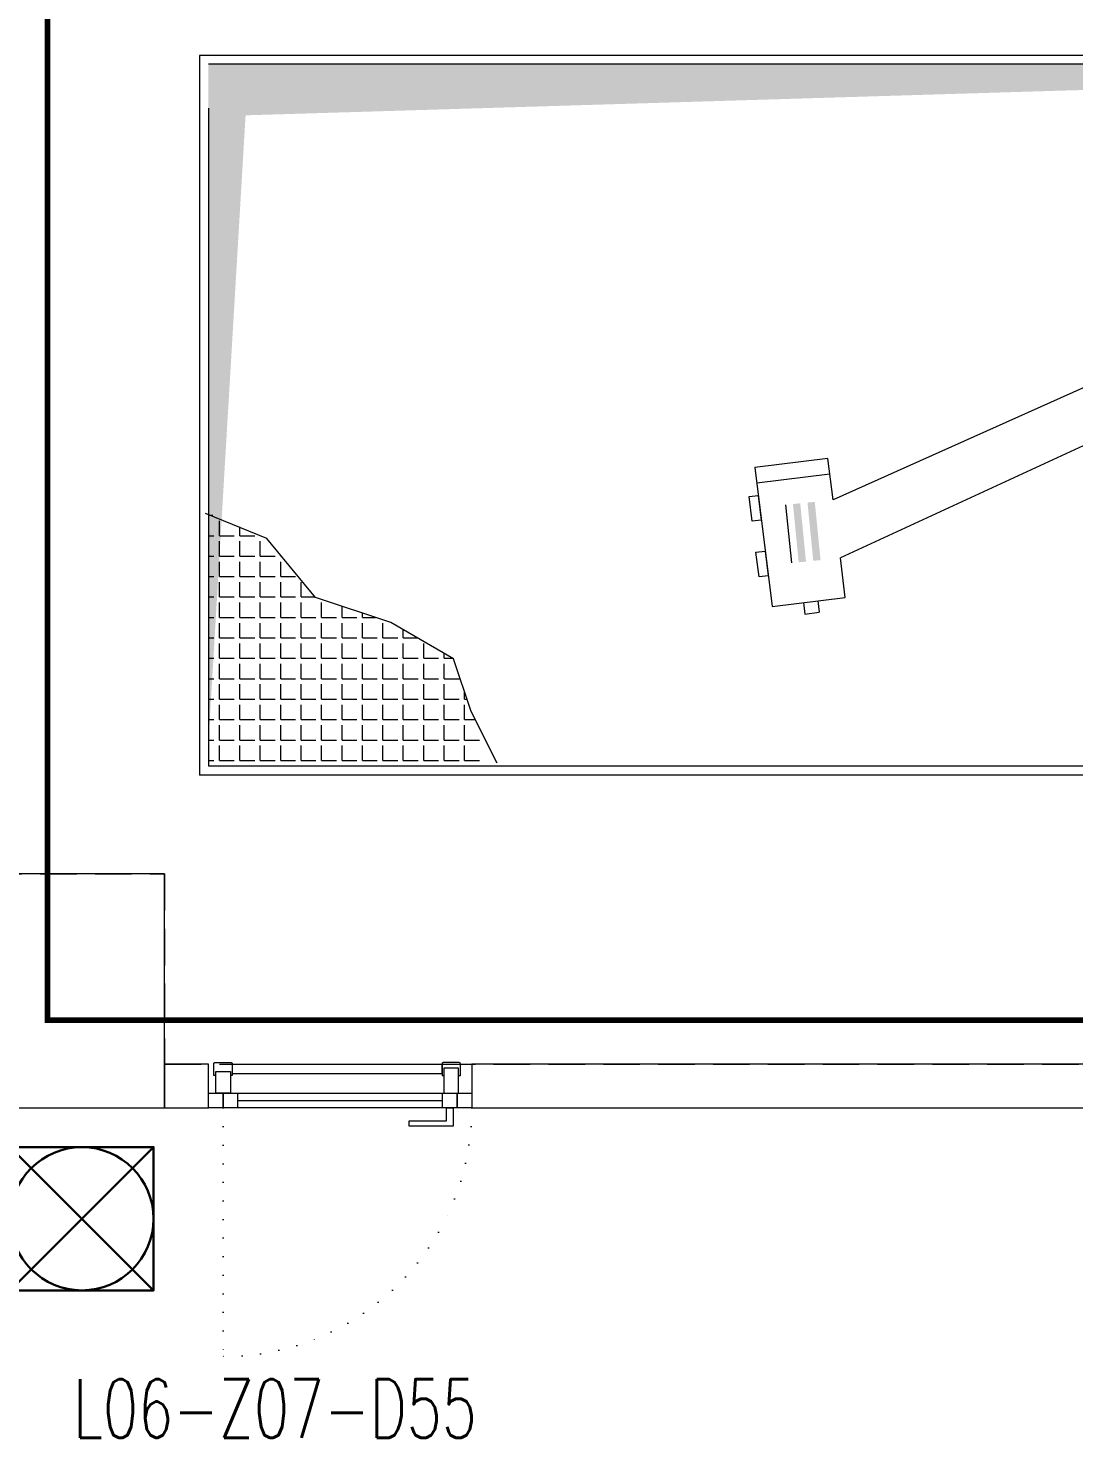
# Model space of a CAD drawing. Header units: metres. Extents: x -19121 to 152404, y -12107 to 29421.
# Drawn here: x 1593.4 to 1950.8, y 4687.2 to 5169.1 of the extents above; entities that cross this region are included whole.
import ezdxf

# ---------------------------------------------------------------- set-up
doc = ezdxf.new("R2010")
doc.units = ezdxf.units.M
doc.header["$LTSCALE"] = 50
doc.header["$MEASUREMENT"] = 0
for name, pattern in [('ACAD_ISO05W100', [33, 24, -3, 0, -3, 0, -3]), ('DOT2', [0.125, 0, -0.125]), ('HIDDEN', [0.375, 0.25, -0.125])]:
    doc.linetypes.add(name, pattern=pattern)
doc.layers.get('0').update_dxf_attribs({"color": 9, "lineweight": 9})
for name, color, linetype, lineweight in [('00', 9, 'Continuous', 9), ('01', 9, 'Continuous', 9), ('06B', 9, 'Continuous', 9), ('06D', 9, 'Continuous', 9), ('10', 9, 'Continuous', 9), ('15', 9, 'Continuous', 9), ('20', 9, 'DOT2', 9), ('bakırcı ekipman', 252, 'ACAD_ISO05W100', 9), ('E-DEDEKTÖR NUMARALARI', 20, 'Continuous', 30), ('E-DUVAR TİPİ FLAŞÖR', 7, 'Continuous', 30)]:
    doc.layers.add(name, color=color, linetype=linetype, lineweight=lineweight)
doc.styles.add('E-YAZI', font='txttw.shx', dxfattribs={"height": 200})

# ---------------------------------------------------------------- blocks, each defined once
blk = doc.blocks.new('100_DUVAR TİPİ FLAŞÖR 085')
at = {"layer": 'E-DUVAR TİPİ FLAŞÖR', "color": 4}
blk.add_line((-1.224, 2.448), (1.224, 0), dxfattribs=at)
blk.add_lwpolyline([(-1.224, 0), (-1.224, 2.448), (1.224, 2.448), (1.224, 0)], close=True, dxfattribs=at)
blk.add_lwpolyline([(1.224, 2.448), (-1.224, 0)], dxfattribs=at)
blk.add_circle((0, 1.224), 1.224, dxfattribs=at)
blk = doc.blocks.new('p-kolon_80x80')
blk.add_lwpolyline([(-40, -40), (40, -40), (40, 40), (-40, 40)], close=True)
blk = doc.blocks.new('2.bod.sitatik')
at = {"layer": '01'}
blk.add_blockref('p-kolon_80x80', (1600, -3790), dxfattribs=at)
blk = doc.blocks.new('p-işyeri')
at = {"color": 0, "const_width": 2}
blk.add_lwpolyline([(200, 0), (200, 700), (-200, 700), (-200, 0)], close=True, dxfattribs=at)
blk = doc.blocks.new('rf')
at = {"layer": 'bakırcı ekipman', "color": 0, "lineweight": 0}
for p, q in [((174820.42, -9265.6), (174802.78, -9274.52)), ((174802.78, -9274.52), (174784.78, -9280.52)), ((174805.53, -9276.74), (174805.53, -9273.06)), ((174812.52, -9276.74), (174812.52, -9271.66)), ((174819.5, -9276.74), (174819.5, -9271.66)), ((174784.78, -9280.52), (174772.35, -9301.95)), ((174791.56, -9283.72), (174791.56, -9278.64)), ((174798.55, -9276.74), (174796.14, -9276.74)), ((174798.55, -9276.74), (174798.55, -9275.93)), ((174798.55, -9283.72), (174798.55, -9278.64)), ((174805.53, -9276.74), (174800.45, -9276.74)), ((174805.53, -9283.72), (174805.53, -9278.64)), ((174812.52, -9276.74), (174807.44, -9276.74)), ((174812.52, -9283.72), (174812.52, -9278.64)), ((174819.5, -9276.74), (174814.42, -9276.74)), ((174819.5, -9283.72), (174819.5, -9278.64)), ((174784.58, -9283.72), (174782.92, -9283.72)), ((174784.58, -9283.72), (174784.58, -9280.87)), ((174791.56, -9283.72), (174786.48, -9283.72)), ((174798.55, -9283.72), (174793.47, -9283.72)), ((174805.53, -9283.72), (174800.45, -9283.72)), ((174812.52, -9283.72), (174807.44, -9283.72)), ((174819.5, -9283.72), (174814.42, -9283.72)), ((174784.58, -9290.71), (174784.58, -9285.63)), ((174791.56, -9290.71), (174791.56, -9285.63)), ((174798.55, -9290.71), (174798.55, -9285.63)), ((174805.53, -9290.71), (174805.53, -9285.63)), ((174812.52, -9290.71), (174812.52, -9285.63)), ((174819.5, -9290.71), (174819.5, -9285.63)), ((174777.59, -9297.69), (174777.59, -9292.91)), ((174784.58, -9290.71), (174779.5, -9290.71)), ((174784.58, -9297.69), (174784.58, -9292.61)), ((174791.56, -9290.71), (174786.48, -9290.71)), ((174791.56, -9297.69), (174791.56, -9292.61)), ((174798.55, -9290.71), (174793.47, -9290.71)), ((174798.55, -9297.69), (174798.55, -9292.61)), ((174805.53, -9290.71), (174800.45, -9290.71)), ((174805.53, -9297.69), (174805.53, -9292.61)), ((174812.52, -9290.71), (174807.44, -9290.71)), ((174812.52, -9297.69), (174812.52, -9292.61)), ((174819.5, -9290.71), (174814.42, -9290.71)), ((174819.5, -9297.69), (174819.5, -9292.61)), ((174777.59, -9297.69), (174774.82, -9297.69)), ((174777.59, -9304.68), (174777.59, -9299.6)), ((174784.58, -9297.69), (174779.5, -9297.69)), ((174784.58, -9304.68), (174784.58, -9299.6)), ((174791.56, -9297.69), (174786.48, -9297.69)), ((174791.56, -9304.68), (174791.56, -9299.6)), ((174798.55, -9297.69), (174793.47, -9297.69)), ((174798.55, -9304.68), (174798.55, -9299.6)), ((174805.53, -9297.69), (174800.45, -9297.69)), ((174805.53, -9304.68), (174805.53, -9299.6)), ((174812.52, -9297.69), (174807.44, -9297.69)), ((174812.52, -9304.68), (174812.52, -9299.6)), ((174819.5, -9297.69), (174814.42, -9297.69)), ((174819.5, -9304.68), (174819.5, -9299.6)), ((174772.35, -9301.95), (174763.77, -9327.67)), ((174770.61, -9311.66), (174770.61, -9307.16)), ((174777.59, -9304.68), (174772.51, -9304.68)), ((174777.59, -9311.66), (174777.59, -9306.58)), ((174784.58, -9304.68), (174779.5, -9304.68)), ((174784.58, -9311.66), (174784.58, -9306.58)), ((174791.56, -9304.68), (174786.48, -9304.68)), ((174791.56, -9311.66), (174791.56, -9306.58)), ((174798.55, -9304.68), (174793.47, -9304.68)), ((174798.55, -9311.66), (174798.55, -9306.58)), ((174805.53, -9304.68), (174800.45, -9304.68)), ((174805.53, -9311.66), (174805.53, -9306.58)), ((174812.52, -9304.68), (174807.44, -9304.68)), ((174812.52, -9311.66), (174812.52, -9306.58)), ((174819.5, -9304.68), (174814.42, -9304.68)), ((174819.5, -9311.66), (174819.5, -9306.58)), ((174770.61, -9311.66), (174769.11, -9311.66)), ((174770.61, -9318.65), (174770.61, -9313.57)), ((174777.59, -9311.66), (174772.51, -9311.66)), ((174777.59, -9318.65), (174777.59, -9313.57)), ((174784.58, -9311.66), (174779.5, -9311.66)), ((174784.58, -9318.65), (174784.58, -9313.57)), ((174791.56, -9311.66), (174786.48, -9311.66)), ((174791.56, -9318.65), (174791.56, -9313.57)), ((174798.55, -9311.66), (174793.47, -9311.66)), ((174798.55, -9318.65), (174798.55, -9313.57)), ((174805.53, -9311.66), (174800.45, -9311.66)), ((174805.53, -9318.65), (174805.53, -9313.57)), ((174812.52, -9311.66), (174807.44, -9311.66)), ((174812.52, -9318.65), (174812.52, -9313.57)), ((174819.5, -9311.66), (174814.42, -9311.66)), ((174819.5, -9318.65), (174819.5, -9313.57)), ((174770.61, -9318.65), (174766.78, -9318.65)), ((174777.59, -9318.65), (174772.51, -9318.65)), ((174784.58, -9318.65), (174779.5, -9318.65)), ((174791.56, -9318.65), (174786.48, -9318.65)), ((174798.55, -9318.65), (174793.47, -9318.65)), ((174805.53, -9318.65), (174800.45, -9318.65)), ((174812.52, -9318.65), (174807.44, -9318.65)), ((174819.5, -9318.65), (174814.42, -9318.65)), ((174770.61, -9325.63), (174770.61, -9320.55)), ((174777.59, -9325.63), (174777.59, -9320.55)), ((174784.58, -9325.63), (174784.58, -9320.55)), ((174791.56, -9325.63), (174791.56, -9320.55)), ((174798.55, -9325.63), (174798.55, -9320.55)), ((174805.53, -9325.63), (174805.53, -9320.55)), ((174812.52, -9325.63), (174812.52, -9320.55)), ((174819.5, -9325.63), (174819.5, -9320.55)), ((174763.77, -9327.67), (174743.62, -9344.38)), ((174763.62, -9332.62), (174763.62, -9327.79)), ((174770.61, -9325.63), (174765.53, -9325.63)), ((174770.61, -9332.62), (174770.61, -9327.54)), ((174777.59, -9325.63), (174772.51, -9325.63)), ((174777.59, -9332.62), (174777.59, -9327.54)), ((174784.58, -9325.63), (174779.5, -9325.63)), ((174784.58, -9332.62), (174784.58, -9327.54)), ((174791.56, -9325.63), (174786.48, -9325.63)), ((174791.56, -9332.62), (174791.56, -9327.54)), ((174798.55, -9325.63), (174793.47, -9325.63)), ((174798.55, -9332.62), (174798.55, -9327.54)), ((174805.53, -9325.63), (174800.45, -9325.63)), ((174805.53, -9332.62), (174805.53, -9327.54)), ((174812.52, -9325.63), (174807.44, -9325.63)), ((174812.52, -9332.62), (174812.52, -9327.54)), ((174819.5, -9325.63), (174814.42, -9325.63)), ((174819.5, -9332.62), (174819.5, -9327.54)), ((174763.62, -9332.62), (174758.54, -9332.62)), ((174770.61, -9332.62), (174765.53, -9332.62)), ((174777.59, -9332.62), (174772.51, -9332.62)), ((174784.58, -9332.62), (174779.5, -9332.62)), ((174791.56, -9332.62), (174786.48, -9332.62)), ((174798.55, -9332.62), (174793.47, -9332.62)), ((174805.53, -9332.62), (174800.45, -9332.62)), ((174812.52, -9332.62), (174807.44, -9332.62)), ((174819.5, -9332.62), (174814.42, -9332.62)), ((174756.64, -9339.6), (174756.64, -9334.52)), ((174763.62, -9339.6), (174763.62, -9334.52)), ((174770.61, -9339.6), (174770.61, -9334.52)), ((174777.59, -9339.6), (174777.59, -9334.52)), ((174784.58, -9339.6), (174784.58, -9334.52)), ((174791.56, -9339.6), (174791.56, -9334.52)), ((174798.55, -9339.6), (174798.55, -9334.52)), ((174805.53, -9339.6), (174805.53, -9334.52)), ((174812.52, -9339.6), (174812.52, -9334.52)), ((174819.5, -9339.6), (174819.5, -9334.52)), ((174749.65, -9339.6), (174749.38, -9339.6)), ((174749.65, -9339.6), (174749.65, -9339.38)), ((174749.65, -9346.59), (174749.65, -9341.51)), ((174756.64, -9339.6), (174751.56, -9339.6)), ((174756.64, -9346.59), (174756.64, -9341.51)), ((174763.62, -9339.6), (174758.54, -9339.6)), ((174763.62, -9346.59), (174763.62, -9341.51)), ((174770.61, -9339.6), (174765.53, -9339.6)), ((174770.61, -9346.59), (174770.61, -9341.51)), ((174777.59, -9339.6), (174772.51, -9339.6)), ((174777.59, -9346.59), (174777.59, -9341.51)), ((174784.58, -9339.6), (174779.5, -9339.6)), ((174784.58, -9346.59), (174784.58, -9341.51)), ((174791.56, -9339.6), (174786.48, -9339.6)), ((174791.56, -9346.59), (174791.56, -9341.51)), ((174798.55, -9339.6), (174793.47, -9339.6)), ((174798.55, -9346.59), (174798.55, -9341.51)), ((174805.53, -9339.6), (174800.45, -9339.6)), ((174805.53, -9346.59), (174805.53, -9341.51)), ((174812.52, -9339.6), (174807.44, -9339.6)), ((174812.52, -9346.59), (174812.52, -9341.51)), ((174819.5, -9339.6), (174814.42, -9339.6)), ((174819.5, -9346.59), (174819.5, -9341.51)), ((174743.62, -9344.38), (174735.05, -9365.29)), ((174749.65, -9346.59), (174744.57, -9346.59)), ((174756.64, -9346.59), (174751.56, -9346.59)), ((174763.62, -9346.59), (174758.54, -9346.59)), ((174770.61, -9346.59), (174765.53, -9346.59)), ((174777.59, -9346.59), (174772.51, -9346.59)), ((174784.58, -9346.59), (174779.5, -9346.59)), ((174791.56, -9346.59), (174786.48, -9346.59)), ((174798.55, -9346.59), (174793.47, -9346.59)), ((174805.53, -9346.59), (174800.45, -9346.59)), ((174812.52, -9346.59), (174807.44, -9346.59)), ((174819.5, -9346.59), (174814.42, -9346.59)), ((174742.67, -9353.57), (174742.67, -9348.49)), ((174749.65, -9353.57), (174749.65, -9348.49)), ((174756.64, -9353.57), (174756.64, -9348.49)), ((174763.62, -9353.57), (174763.62, -9348.49)), ((174770.61, -9353.57), (174770.61, -9348.49)), ((174777.59, -9353.57), (174777.59, -9348.49)), ((174784.58, -9353.57), (174784.58, -9348.49)), ((174791.56, -9353.57), (174791.56, -9348.49)), ((174798.55, -9353.57), (174798.55, -9348.49)), ((174805.53, -9353.57), (174805.53, -9348.49)), ((174812.52, -9353.57), (174812.52, -9348.49)), ((174819.5, -9353.57), (174819.5, -9348.49)), ((174742.67, -9353.57), (174739.66, -9353.57)), ((174742.67, -9360.56), (174742.67, -9355.48)), ((174749.65, -9353.57), (174744.57, -9353.57)), ((174749.65, -9360.56), (174749.65, -9355.48)), ((174756.64, -9353.57), (174751.56, -9353.57)), ((174756.64, -9360.56), (174756.64, -9355.48)), ((174763.62, -9353.57), (174758.54, -9353.57)), ((174763.62, -9360.56), (174763.62, -9355.48)), ((174770.61, -9353.57), (174765.53, -9353.57)), ((174770.61, -9360.56), (174770.61, -9355.48)), ((174777.59, -9353.57), (174772.51, -9353.57)), ((174777.59, -9360.56), (174777.59, -9355.48)), ((174784.58, -9353.57), (174779.5, -9353.57)), ((174784.58, -9360.56), (174784.58, -9355.48)), ((174791.56, -9353.57), (174786.48, -9353.57)), ((174791.56, -9360.56), (174791.56, -9355.48)), ((174798.55, -9353.57), (174793.47, -9353.57)), ((174798.55, -9360.56), (174798.55, -9355.48)), ((174805.53, -9353.57), (174800.45, -9353.57)), ((174805.53, -9360.56), (174805.53, -9355.48)), ((174812.52, -9353.57), (174807.44, -9353.57)), ((174812.52, -9360.56), (174812.52, -9355.48)), ((174819.5, -9353.57), (174814.42, -9353.57)), ((174819.5, -9360.56), (174819.5, -9355.48)), ((174742.67, -9360.56), (174737.59, -9360.56)), ((174749.65, -9360.56), (174744.57, -9360.56)), ((174756.64, -9360.56), (174751.56, -9360.56)), ((174763.62, -9360.56), (174758.54, -9360.56)), ((174770.61, -9360.56), (174765.53, -9360.56)), ((174777.59, -9360.56), (174772.51, -9360.56)), ((174784.58, -9360.56), (174779.5, -9360.56)), ((174791.56, -9360.56), (174786.48, -9360.56)), ((174798.55, -9360.56), (174793.47, -9360.56)), ((174805.53, -9360.56), (174800.45, -9360.56)), ((174812.52, -9360.56), (174807.44, -9360.56)), ((174819.5, -9360.56), (174814.42, -9360.56)), ((174735.68, -9364.29), (174735.68, -9362.82)), ((174742.67, -9364.29), (174742.67, -9362.46)), ((174749.65, -9364.29), (174749.65, -9362.46)), ((174756.64, -9364.29), (174756.64, -9362.46)), ((174763.62, -9364.29), (174763.62, -9362.46)), ((174770.61, -9364.29), (174770.61, -9362.46)), ((174777.59, -9364.29), (174777.59, -9362.46)), ((174784.58, -9364.29), (174784.58, -9362.46)), ((174791.56, -9364.29), (174791.56, -9362.46)), ((174798.55, -9364.29), (174798.55, -9362.46)), ((174805.53, -9364.29), (174805.53, -9362.46)), ((174812.52, -9364.29), (174812.52, -9362.46)), ((174819.5, -9364.29), (174819.5, -9362.46))]:
    blk.add_line(p, q, dxfattribs=at)
blk = doc.blocks.new('p-mekanik_boyahane_mahal08')
h = blk.add_hatch(color=256)
h.paths.add_polyline_path([(207.27, 73), (204.78, 72.75), (202.81, 92.66), (205.3, 92.9)])
h.paths.add_polyline_path([(212.25, 73.49), (209.76, 73.25), (207.79, 93.15), (210.28, 93.4)])
h = blk.add_hatch(color=256)
h.paths.add_polyline_path([(207.27, 73), (204.78, 72.75), (202.81, 92.66), (205.3, 92.9)])
h.paths.add_polyline_path([(212.25, 73.49), (209.76, 73.25), (207.79, 93.15), (210.28, 93.4)])
for p, q in [((596, 246), (0, 246)), ((0, 246), (0, 0)), ((593, 243), (3, 243)), ((3, 228), (3, 3)), ((453.53, 200.11), (216.54, 94.14)), ((453.53, 200.11), (216.54, 94.14)), ((446.36, 179.23), (219.01, 74.29)), ((446.36, 179.23), (219.01, 74.29)), ((214.79, 108.21), (189.76, 105.09)), ((214.79, 108.21), (189.76, 105.09)), ((216.54, 94.14), (214.79, 108.21)), ((216.54, 94.14), (214.79, 108.21)), ((189.76, 105.09), (195.67, 57.64)), ((189.76, 105.09), (195.67, 57.64)), ((215.45, 102.91), (190.42, 99.79)), ((215.45, 102.91), (190.42, 99.79)), ((200.32, 92.41), (202.3, 72.51)), ((200.32, 92.41), (202.3, 72.51)), ((220.69, 60.76), (219.01, 74.29)), ((220.69, 60.76), (219.01, 74.29)), ((195.67, 57.64), (220.69, 60.76)), ((195.67, 57.64), (220.69, 60.76)), ((206.41, 58.98), (206.9, 55.02)), ((206.41, 58.98), (206.9, 55.02)), ((211.34, 59.59), (211.83, 55.64)), ((211.34, 59.59), (211.83, 55.64)), ((206.9, 55.02), (211.83, 55.64)), ((206.9, 55.02), (211.83, 55.64))]:
    blk.add_line(p, q)
for points in [[(593, 243), (593, 3), (542.11, 3), (593, 3), (3, 3)], [(596, 3), (596, 0), (0, 0)]]:
    blk.add_lwpolyline(points)
for points in [[(190.94, 95.6), (191.99, 87.16), (188.86, 86.77), (187.81, 95.21)], [(190.94, 95.6), (191.99, 87.16), (188.86, 86.77), (187.81, 95.21)], [(193.31, 76.55), (194.36, 68.11), (191.23, 67.72), (190.18, 76.16)], [(193.31, 76.55), (194.36, 68.11), (191.23, 67.72), (190.18, 76.16)]]:
    blk.add_lwpolyline(points, close=True)
blk.add_solid([(593, 243), (3, 243), (15.71, 225.53), (3, 11)])
at = {"rotation": 270}
blk.add_blockref('rf', (9367.32, 174824.5), dxfattribs=at)
blk = doc.blocks.new('K-AL-01A')
at = {"layer": '06B'}
blk.add_lwpolyline([(2634.71, 4254.27), (2634.71, 4260.52), (2619.71, 4260.52), (2619.71, 4258.65), (2632.46, 4258.65), (2632.46, 4258.65), (2632.46, 4254.27), (2634.71, 4254.27)], dxfattribs=at)
at = {"layer": '06D'}
for p, q in [((2637.95, 4254.27), (2551.08, 4254.27)), ((2551.08, 4249.27), (2637.95, 4249.27))]:
    blk.add_line(p, q, dxfattribs=at)
for points in [[(2553.58, 4241.77), (2558.58, 4241.77), (2558.58, 4249.27), (2553.58, 4249.27)], [(2636.58, 4240.66), (2631.58, 4240.66), (2631.58, 4249.27), (2636.58, 4249.27)], [(2630.96, 4239.41), (2559.21, 4239.41), (2559.21, 4242.53), (2630.96, 4242.53)]]:
    blk.add_lwpolyline(points, close=True, dxfattribs=at)
for points in [[(2553.58, 4243.16), (2552.96, 4243.16), (2552.96, 4239.16, 0.414214), (2553.33, 4238.78), (2558.83, 4238.78, 0.414214), (2559.21, 4239.16), (2559.21, 4243.16), (2558.58, 4243.16)], [(2636.58, 4243.16), (2637.21, 4243.16), (2637.21, 4239.16, -0.414214), (2636.83, 4238.78), (2631.33, 4238.78, -0.414214), (2630.96, 4239.16), (2630.96, 4243.16), (2631.58, 4243.16)]]:
    blk.add_lwpolyline(points, format="xyb", dxfattribs=at)
at = {"layer": '10'}
for points in [[(2551.08, 4254.27), (2551.08, 4249.27), (2556.08, 4249.27), (2556.08, 4254.27)], [(2556.08, 4254.27), (2556.08, 4249.27), (2561.08, 4249.27), (2561.08, 4254.27)], [(2631.08, 4254.27), (2631.08, 4249.27), (2636.08, 4249.27), (2636.08, 4254.27)], [(2636.08, 4254.27), (2636.08, 4249.27), (2641.08, 4249.27), (2641.08, 4254.27)]]:
    blk.add_lwpolyline(points, close=True, dxfattribs=at)
at = {"layer": '15'}
blk.add_lwpolyline([(2561.08, 4251.77), (2631.08, 4251.77)], dxfattribs=at)
at = {"layer": '20'}
blk.add_lwpolyline([(2556.08, 4254.27), (2556.08, 4339.27)], dxfattribs=at)
blk.add_arc((2556.08, 4254.27), 85, 0, 90, dxfattribs=at)
blk = doc.blocks.new('2.bod.Mimari')
at = {"layer": '00'}
for points in [[(1640, -3830), (1655, -3830), (1655, -3815), (1640, -3815)], [(1745, -3830), (2260, -3830), (2260, -3815), (1745, -3815)]]:
    blk.add_lwpolyline(points, close=True, dxfattribs=at)
at = {"layer": '20', "color": 251, "linetype": 'HIDDEN'}
blk.add_lwpolyline([(2260, -2160), (1640, -2160.01), (1640, -2240), (1560, -2240), (1560, -2865), (1640, -2865), (1640, -3030), (1560, -3030), (1560, -3750), (1640, -3750), (1640, -3815), (2260, -3815)], dxfattribs=at)
at = {"xscale": -1, "rotation": 180}
blk.add_blockref('K-AL-01A', (-896.08, 424.27), dxfattribs=at)
at = {"layer": '06D', "color": 89, "linetype": 'HIDDEN', "true_color": 0x2e4d23, "rotation": 90}
blk.add_blockref('p-işyeri', (2300, -3600), dxfattribs=at)
at = {"layer": '06D'}
blk.add_blockref('p-mekanik_boyahane_mahal08', (1652, -3716.22), dxfattribs=at)

msp = doc.modelspace()

# ---------------------------------------------------------------- block references
for name in ['2.bod.sitatik', '2.bod.Mimari']:
    msp.add_blockref(name, (0, 8630))
at = {"layer": 'E-DUVAR TİPİ FLAŞÖR', "xscale": 20, "yscale": 20, "zscale": 20}
msp.add_blockref('100_DUVAR TİPİ FLAŞÖR 085', (1611.77, 4737.65), dxfattribs=at)

# ---------------------------------------------------------------- texts
at = {"layer": 'E-DEDEKTÖR NUMARALARI', "style": 'E-YAZI', "width": 0.7}
msp.add_text('L06-Z07-D55', height=20, dxfattribs=at).set_placement((1608.79, 4687.24))

doc.saveas('drawing.dxf')
